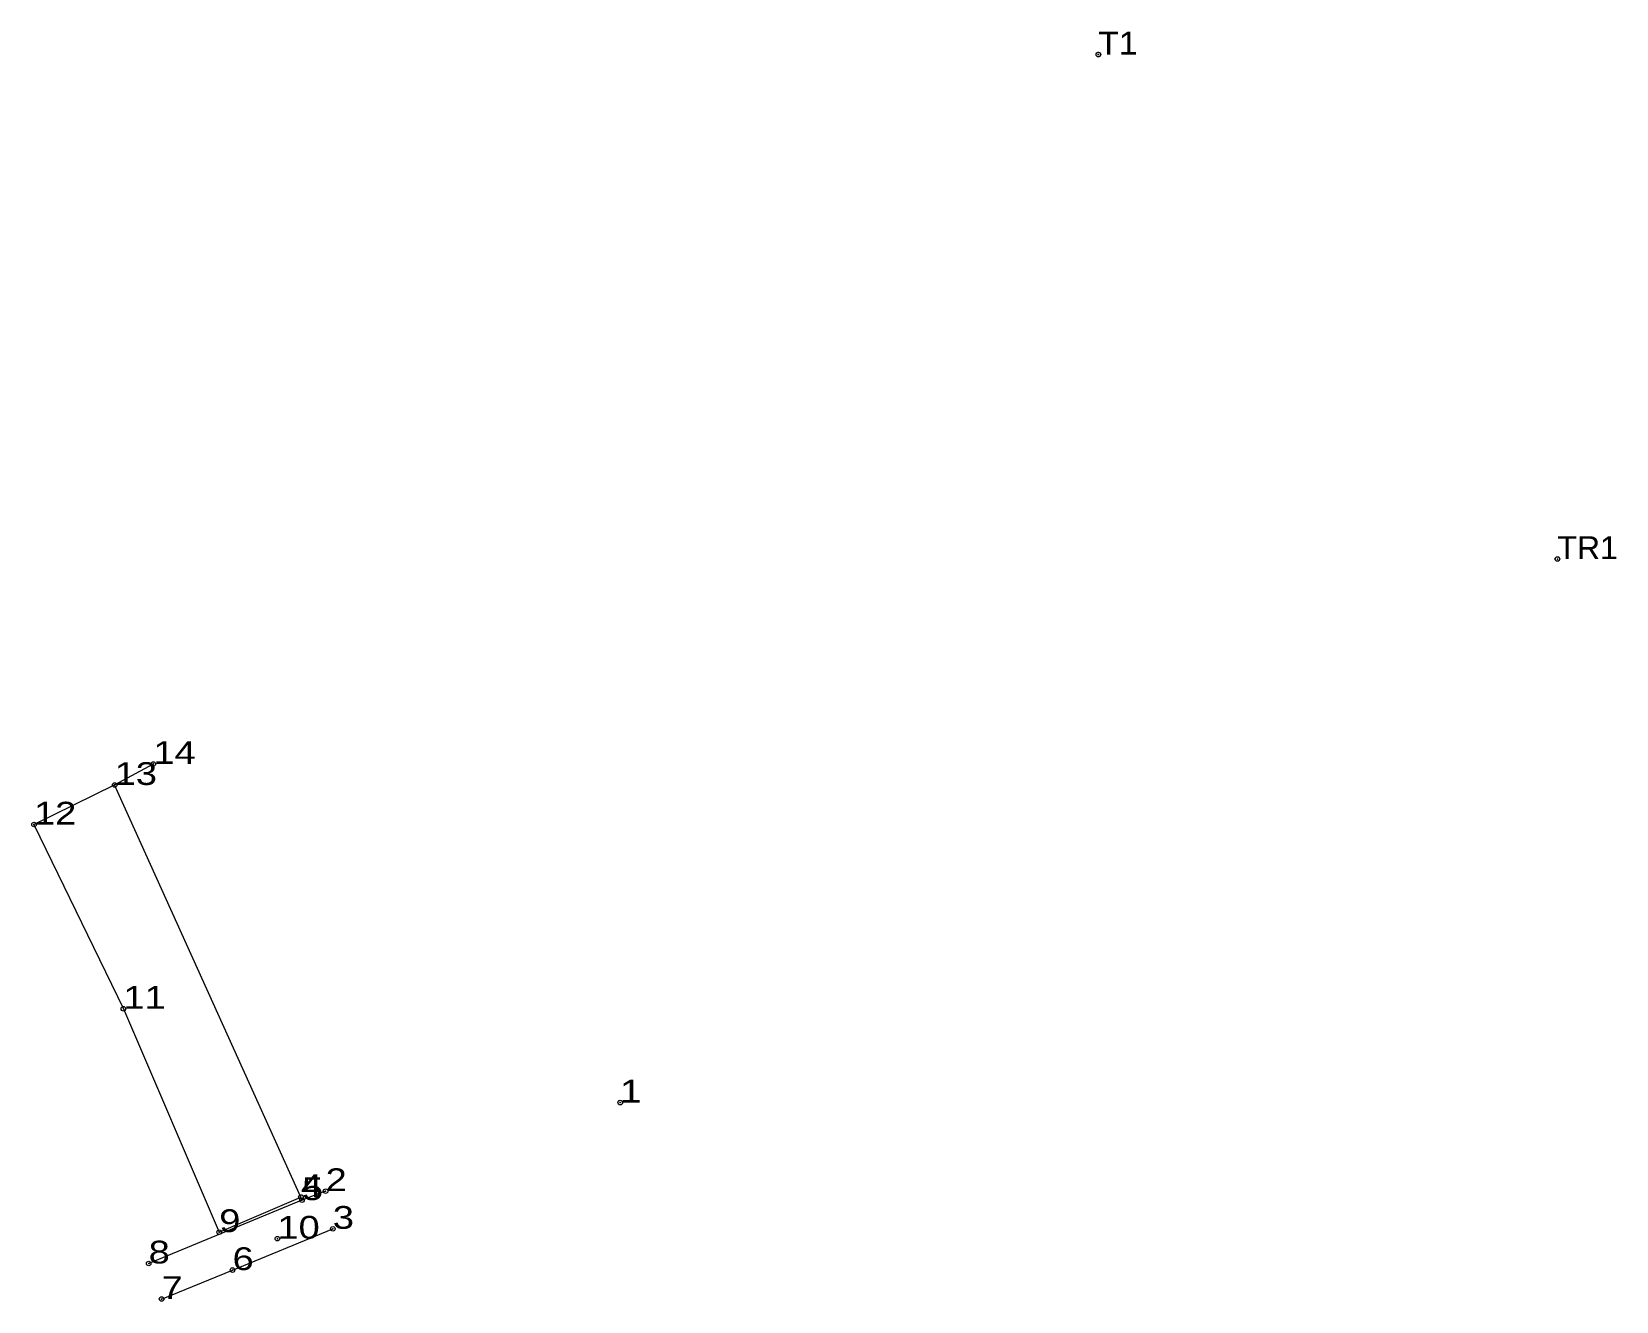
# Model space of a CAD drawing. Header units: metres. Extents: x 549292 to 550169, y 1837988 to 1838579.
# Drawn here: x 550043.5 to 550168.8, y 1838478.2 to 1838578.6 of the extents above.
import ezdxf

# ---------------------------------------------------------------- set-up
doc = ezdxf.new("R2010")
doc.units = ezdxf.units.M
doc.header["$LTSCALE"] = 0.72
doc.header["$PDMODE"] = 32
doc.header["$PDSIZE"] = 0.36
doc.layers.add('12', color=7, linetype='Continuous', lineweight=13)

msp = doc.modelspace()

# ---------------------------------------------------------------- linework, layer by layer
at = {"layer": '12'}
for p, q in [((550050.09, 1838519.05), (550053.15, 1838520.71)), ((550043.71, 1838515.92), (550050.09, 1838519.05))]:
    msp.add_line(p, q, dxfattribs=at)
for points in [[(550043.71, 1838515.92), (550050.78, 1838501.36), (550058.36, 1838483.7), (550064.82, 1838486.47), (550050.09, 1838519.05)], [(550066.77, 1838486.94), (550064.9, 1838486.23), (550052.78, 1838481.22)], [(550053.8, 1838478.41), (550059.41, 1838480.7), (550067.34, 1838483.96)]]:
    msp.add_lwpolyline(points, dxfattribs=at)
for p in [(550127.87, 1838576.8), (550127.88, 1838576.79), (550164.17, 1838536.91), (550164.18, 1838536.91), (550053.15, 1838520.71), (550050.09, 1838519.05), (550043.71, 1838515.92), (550050.78, 1838501.36), (550090.06, 1838493.94), (550090.07, 1838493.94), (550066.77, 1838486.94), (550064.82, 1838486.47), (550064.9, 1838486.23), (550058.36, 1838483.7), (550062.96, 1838483.18), (550067.34, 1838483.96), (550052.78, 1838481.22), (550059.41, 1838480.7), (550053.8, 1838478.41)]:
    msp.add_point(p, dxfattribs=at)

# ---------------------------------------------------------------- texts
for s, width, p in [('T1', 1.1, (550127.87, 1838576.8)), ('T1', 1.1, (550127.88, 1838576.79)), ('TR1', 1.05, (550164.17, 1838536.91)), ('TR1', 1.05, (550164.18, 1838536.91)), ('14', 1.25, (550053.15, 1838520.71)), ('13', 1.25, (550050.09, 1838519.05)), ('12', 1.25, (550043.71, 1838515.92)), ('11', 1.25, (550050.78, 1838501.36)), ('1', 1.25, (550090.06, 1838493.94)), ('1', 1.25, (550090.07, 1838493.94)), ('4', 1.25, (550064.82, 1838486.47)), ('2', 1.25, (550066.77, 1838486.94)), ('5', 1.25, (550064.9, 1838486.23)), ('3', 1.25, (550067.34, 1838483.96)), ('9', 1.25, (550058.36, 1838483.7)), ('10', 1.25, (550062.96, 1838483.18)), ('8', 1.25, (550052.78, 1838481.22)), ('6', 1.25, (550059.41, 1838480.7)), ('7', 1.25, (550053.8, 1838478.41))]:
    msp.add_text(s, height=1.8, dxfattribs=dict(at, width=width)).set_placement(p)

doc.saveas('drawing.dxf')
